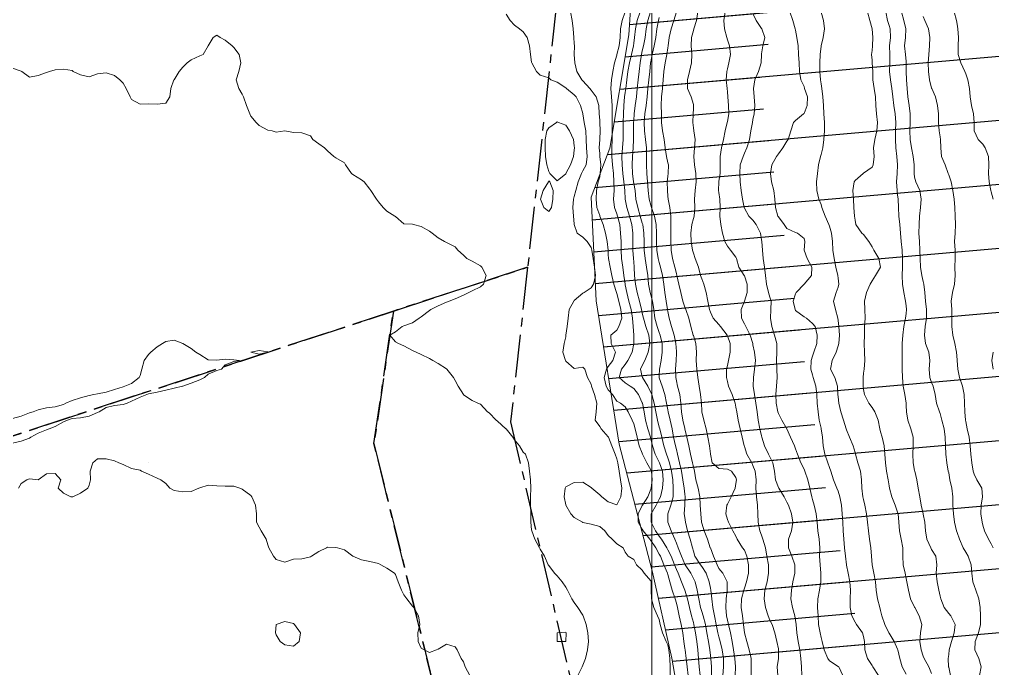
# Model space of a CAD drawing. Header units: centimetres. Extents: x 0 to 642158, y -847 to 649707.
# Drawn here: x 617029.7 to 617086.8, y 621518.2 to 621556.3 of the extents above; entities that cross this region are included whole.
import ezdxf

# ---------------------------------------------------------------- set-up
doc = ezdxf.new("R2010")
doc.units = ezdxf.units.CM
doc.header["$MEASUREMENT"] = 0
doc.linetypes.add('CENTERX2', pattern=[4, 2.5, -0.5, 0.5, -0.5])
for name, color, linetype, lineweight in [('MEV_grille', 254, 'Continuous', 9), ('MEV_schema paysager_V', 7, 'Continuous', 20), ('WAL_topographie 0.5', 253, 'Continuous', 20)]:
    doc.layers.add(name, color=color, linetype=linetype, lineweight=lineweight)
doc.layers.add('MEV_schema paysager_Ha', color=7, linetype='Continuous', lineweight=25, transparency=0.13)
doc.layers.add('SPW_parcellaire cadastral', color=7, linetype='CENTERX2', lineweight=25, true_color=0xff0542)

# ---------------------------------------------------------------- blocks, each defined once
blk = doc.blocks.new('*U112')
at = {"layer": 'MEV_grille', "transparency": 33554687}
blk.add_lwpolyline([(0, 1825.476), (0, -1825.476)], dxfattribs=at)
blk = doc.blocks.new('*U113')
at = {"layer": 'MEV_grille', "color": 0, "linetype": 'ByBlock', "lineweight": -2, "transparency": 16777216}
blk.add_blockref('*U112', (1700, 0), dxfattribs=at)

msp = doc.modelspace()

# ---------------------------------------------------------------- hatches: boundary and pattern name
at = {"layer": 'MEV_schema paysager_Ha', "transparency": 33554687}
h = msp.add_hatch(dxfattribs=at)
h.set_pattern_fill('ANSI31', color=60, scale=30, angle=320)
h.paths.add_polyline_path([(617170.419, 620834.567), (617172.651, 620836.166), (617173.767, 620838.36), (617176.52, 620837.394), (617174.806, 620846.341), (617170.861, 620863.855), (617160.166, 620908.624), (617154.776, 620933.562), (617146.673, 620971.647), (617141.556, 621000.514), (617137.768, 621021.34), (617128.09, 621079.063), (617126.156, 621093.864), (617119.316, 621143.104), (617111.792, 621208.391), (617108.156, 621251.964), (617106.162, 621276.436), (617103.961, 621303.676), (617102.134, 621336.288), (617100.135, 621389.845), (617096.516, 621463.981), (617093.32, 621529.296), (617090.317, 621582.148), (617088.875, 621608.789), (617089.552, 621610.434), (617091.584, 621610.24), (617079.838, 621624.63), (617079.15, 621614.869), (617077.224, 621610.745), (617075.161, 621604.283), (617075.024, 621597.272), (617074.199, 621592.185), (617074.199, 621587.785), (617073.373, 621584.761), (617071.723, 621576.1), (617070.554, 621571.223), (617069.004, 621567.237), (617065.792, 621560.483), (617065.459, 621555.39), (617064.352, 621548.747), (617063.248, 621545.861), (617063.538, 621539.763), (617064.894, 621531.341), (617066.831, 621523.888), (617067.993, 621518.758), (617069.311, 621511.094), (617070.285, 621505.466), (617073.425, 621497.132), (617077.756, 621487.932), (617080.679, 621477.434), (617081.545, 621462.498), (617082.024, 621453.112), (617079.891, 621448.421), (617077.757, 621439.358), (617074.131, 621434.987), (617070.825, 621431.469), (617069.438, 621426.671), (617071.018, 621420.988), (617073.27, 621414.516), (617077.07, 621409.311), (617077.914, 621402.699), (617079.322, 621395.946), (617077.774, 621388.912), (617077.028, 621379.272), (617077.18, 621366.49), (617077.637, 621354.926), (617081.138, 621345.34), (617084.667, 621339.141), (617088.419, 621332.55), (617091.943, 621324.141), (617093.489, 621313.549), (617093.991, 621301.308), (617095.095, 621293.181), (617098.226, 621286.522), (617098.599, 621269.214), (617098.32, 621260.56), (617100.919, 621240.097), (617102.163, 621224.304), (617102.661, 621213.61), (617104.31, 621203.418), (617105.03, 621196.058), (617108.853, 621175.666), (617110.452, 621164.481), (617113.761, 621137.233), (617115.569, 621117.477), (617117.489, 621112.22), (617116.988, 621109.132), (617114.316, 621105.794), (617111.985, 621102.229), (617112.056, 621101.1), (617120.765, 621101.771), (617121.63, 621095.928), (617112.376, 621095.304), (617112.524, 621092.145), (617113.883, 621089.004), (617118.105, 621088.839), (617120.775, 621088.744), (617122.967, 621085.98), (617123.825, 621080.262), (617124.207, 621073.973), (617125.553, 621066.79), (617126.9, 621057.169), (617128.055, 621049.377), (617129.783, 621041.532), (617130.994, 621026.347), (617134.207, 621004.931), (617136.145, 620988.525), (617136.031, 620979.069), (617142.374, 620949.543), (617145.918, 620930.208), (617153.153, 620899.212), (617158.672, 620872.657), (617161.08, 620858.212), (617163.85, 620847.016), (617167.101, 620840.155), (617169.922, 620834.909)])
h = msp.add_hatch(dxfattribs=at)
h.set_pattern_fill('ANSI31', color=60, scale=15, angle=320)
h.paths.add_polyline_path([(617170.419, 620834.567), (617172.651, 620836.166), (617173.767, 620838.36), (617172.164, 620839.948), (617169.222, 620844.997), (617165.011, 620861.103), (617155.295, 620905.773), (617149.967, 620930.558), (617141.637, 620968.956), (617138.302, 620999.865), (617134.651, 621021.029), (617125.75, 621078.391), (617121.772, 621092.578), (617115.806, 621141.831), (617107.516, 621206.061), (617103.711, 621250.656), (617102.096, 621275.072), (617098.522, 621305.188), (617095.036, 621336.316), (617086.438, 621359.081), (617085.934, 621388.312), (617080.11, 621426.004), (617086.838, 621442.658), (617088.578, 621463.389), (617083.681, 621500.211), (617076.945, 621529.071), (617073.11, 621552.713), (617080.742, 621582.645), (617082.21, 621610.23), (617089.552, 621610.434), (617091.584, 621610.24), (617079.838, 621624.63), (617079.15, 621614.869), (617077.224, 621610.745), (617075.161, 621604.283), (617075.024, 621597.272), (617074.199, 621592.185), (617074.199, 621587.785), (617073.373, 621584.761), (617071.723, 621576.1), (617070.554, 621571.223), (617069.004, 621567.237), (617065.792, 621560.483), (617065.459, 621555.39), (617064.352, 621548.747), (617063.248, 621545.861), (617063.538, 621539.763), (617064.894, 621531.341), (617066.831, 621523.888), (617067.993, 621518.758), (617069.311, 621511.094), (617070.285, 621505.466), (617073.425, 621497.132), (617077.756, 621487.932), (617080.679, 621477.434), (617081.545, 621462.498), (617082.024, 621453.112), (617079.891, 621448.421), (617077.757, 621439.358), (617074.131, 621434.987), (617070.825, 621431.469), (617069.438, 621426.671), (617071.018, 621420.988), (617073.27, 621414.516), (617077.07, 621409.311), (617077.914, 621402.699), (617079.322, 621395.946), (617077.774, 621388.912), (617077.028, 621379.272), (617077.18, 621366.49), (617077.637, 621354.926), (617081.138, 621345.34), (617084.667, 621339.141), (617088.419, 621332.55), (617091.943, 621324.141), (617093.489, 621313.549), (617093.991, 621301.308), (617095.095, 621293.181), (617098.226, 621286.522), (617098.599, 621269.214), (617098.32, 621260.56), (617100.919, 621240.097), (617102.163, 621224.304), (617102.661, 621213.61), (617104.31, 621203.418), (617105.03, 621196.058), (617108.853, 621175.666), (617110.452, 621164.481), (617113.761, 621137.233), (617115.569, 621117.477), (617117.489, 621112.22), (617116.988, 621109.132), (617114.316, 621105.794), (617111.985, 621102.229), (617112.056, 621101.1), (617120.765, 621101.771), (617121.63, 621095.928), (617112.376, 621095.304), (617112.524, 621092.145), (617113.883, 621089.004), (617118.105, 621088.839), (617120.775, 621088.744), (617122.967, 621085.98), (617123.825, 621080.262), (617124.207, 621073.973), (617125.553, 621066.79), (617126.9, 621057.169), (617128.055, 621049.377), (617129.783, 621041.532), (617130.994, 621026.347), (617134.207, 621004.931), (617136.145, 620988.525), (617136.031, 620979.069), (617142.374, 620949.543), (617145.918, 620930.208), (617153.153, 620899.212), (617158.672, 620872.657), (617161.08, 620858.212), (617163.85, 620847.016), (617167.101, 620840.155), (617169.922, 620834.909)])

# ---------------------------------------------------------------- linework, layer by layer
at = {"layer": 'MEV_schema paysager_V', "color": 60}
msp.add_lwpolyline([(617079.838, 621624.63), (617079.15, 621614.869), (617077.224, 621610.745), (617075.161, 621604.283), (617075.024, 621597.272), (617074.199, 621592.185), (617074.199, 621587.785), (617073.373, 621584.761), (617071.723, 621576.1), (617070.554, 621571.223), (617069.004, 621567.237), (617065.792, 621560.483), (617065.459, 621555.39), (617064.352, 621548.747), (617063.248, 621545.861), (617063.538, 621539.763), (617064.894, 621531.341), (617066.831, 621523.888), (617067.993, 621518.758), (617069.311, 621511.094), (617070.285, 621505.466), (617073.425, 621497.132), (617077.756, 621487.932)], dxfattribs=at)
at = {"layer": 'SPW_parcellaire cadastral'}
for points in [[(616989.386, 621518.755), (617003.411, 621588.822), (617014.017, 621587.777), (617020.334, 621619.637), (617020.409, 621620.015), (617020.145, 621620.081), (617020.906, 621623.797), (617021.113, 621624.813), (617021.368, 621626.049), (617021.741, 621627.867), (617021.82, 621628.253), (617023.529, 621636.589), (617028.482, 621635.639), (617073.532, 621626.364), (617068.777, 621589.714), (617061.65, 621561.203), (617059.513, 621541.743), (617051.624, 621539.157), (616989.386, 621518.755)], [(616961.682, 621561.505), (616957.161, 621536.964), (616965.501, 621523.284), (616971.233, 621514.366), (616974.374, 621509.591), (616975.304, 621510.352), (616983.527, 621516.007), (616989.386, 621518.755), (617051.624, 621539.157), (617050.488, 621531.376), (617066.617, 621465.843), (617068.014, 621447.174), (617068.141, 621431.299), (617065.63, 621389.514), (617029.25, 621381.354), (616971.753, 621365.049), (616944.019, 621346.288), (616891.176, 621232.847)], [(617071.741, 621390.887), (617065.63, 621389.514), (617068.141, 621431.299), (617068.014, 621447.174), (617066.617, 621465.843), (617050.488, 621531.376), (617051.624, 621539.157), (617059.513, 621541.743), (617058.51, 621532.646), (617073.939, 621466.394), (617076.23, 621448.428), (617075.082, 621431.913), (617071.741, 621390.887)]]:
    msp.add_lwpolyline(points, dxfattribs=at)
at = {"layer": 'WAL_topographie 0.5'}
for points in [[(617058.25, 621556.607), (617058.488, 621556.25), (617058.75, 621555.968), (617059.043, 621555.75), (617059.25, 621555.579), (617059.495, 621555.25), (617059.631, 621554.75), (617059.676, 621554.25), (617059.75, 621553.792), (617059.758, 621553.75), (617060.025, 621553.25), (617060.25, 621553.033), (617060.75, 621552.878), (617060.872, 621552.75), (617061.25, 621552.615), (617061.75, 621552.287), (617061.794, 621552.25), (617062.25, 621551.864), (617062.358, 621551.75), (617062.625, 621551.25), (617062.75, 621550.769), (617062.754, 621550.75), (617062.839, 621550.25), (617062.93, 621549.75), (617062.961, 621549.25), (617062.973, 621548.75), (617063.011, 621548.25), (617062.944, 621547.75), (617062.75, 621547.4), (617062.674, 621547.25), (617062.477, 621546.75), (617062.347, 621546.25), (617062.25, 621545.901), (617062.211, 621545.75), (617062.174, 621545.25), (617062.213, 621544.75), (617062.25, 621544.282), (617062.254, 621544.25), (617062.418, 621543.75), (617062.75, 621543.513), (617063.013, 621543.25), (617063.25, 621542.899), (617063.292, 621542.75), (617063.368, 621542.25), (617063.451, 621541.75), (617063.493, 621541.25), (617063.391, 621540.75), (617063.25, 621540.534), (617062.827, 621540.25), (617062.75, 621540.21), (617062.25, 621539.776), (617062.224, 621539.75), (617061.95, 621539.25), (617061.892, 621538.75), (617061.841, 621538.25), (617061.765, 621537.75), (617061.75, 621537.641), (617061.666, 621537.25), (617061.587, 621536.75), (617061.729, 621536.25), (617061.75, 621536.217), (617062.25, 621535.797), (617062.75, 621535.871), (617062.866, 621535.75), (617063.031, 621535.25), (617063.25, 621534.868), (617063.275, 621534.75), (617063.434, 621534.25), (617063.576, 621533.75), (617063.531, 621533.25), (617063.491, 621532.75), (617063.75, 621532.38), (617063.841, 621532.25), (617064.25, 621531.767), (617064.262, 621531.75), (617064.451, 621531.25), (617064.662, 621530.75), (617064.75, 621530.48), (617064.81, 621530.25), (617064.885, 621529.75), (617064.975, 621529.25), (617065.041, 621528.75), (617064.996, 621528.25), (617064.75, 621527.777), (617064.25, 621527.953), (617063.878, 621528.25), (617063.75, 621528.359), (617063.283, 621528.75), (617063.25, 621528.8), (617062.75, 621529.114), (617062.25, 621529.097), (617061.75, 621528.824), (617061.716, 621528.75), (617061.651, 621528.25), (617061.75, 621527.769), (617061.759, 621527.75), (617062.045, 621527.25), (617062.25, 621527.025), (617062.733, 621526.75), (617062.75, 621526.744), (617063.25, 621526.648), (617063.75, 621526.494), (617064.053, 621526.25), (617064.25, 621525.979), (617064.489, 621525.75), (617064.75, 621525.489), (617065.117, 621525.25), (617065.25, 621525), (617065.417, 621524.75), (617065.75, 621524.56), (617065.917, 621524.25), (617066.25, 621523.94), (617066.369, 621523.75), (617066.75, 621523.31), (617066.765, 621523.25), (617066.78, 621522.75), (617066.8, 621522.25), (617066.93, 621521.75), (617067.14, 621521.25), (617067.25, 621521.036), (617067.307, 621520.75), (617067.445, 621520.25), (617067.651, 621519.75), (617067.75, 621519.542), (617067.803, 621519.25), (617067.87, 621518.75), (617067.897, 621518.25), (617067.892, 621517.75)], [(617062.037, 621556.75), (617062.132, 621556.25), (617062.18, 621555.75), (617062.226, 621555.25), (617062.25, 621554.882), (617062.26, 621554.75), (617062.254, 621554.25), (617062.284, 621553.75), (617062.396, 621553.25), (617062.69, 621552.75), (617062.75, 621552.692), (617063.16, 621552.25), (617063.25, 621552.144), (617063.537, 621551.75), (617063.696, 621551.25), (617063.725, 621550.75), (617063.75, 621550.388), (617063.758, 621550.25), (617063.779, 621549.75), (617063.75, 621549.266), (617063.749, 621549.25), (617063.719, 621548.75), (617063.75, 621548.42), (617063.764, 621548.25), (617063.808, 621547.75), (617063.784, 621547.25), (617063.75, 621547.045), (617063.664, 621546.75), (617063.567, 621546.25), (617063.543, 621545.75), (617063.588, 621545.25), (617063.75, 621544.779), (617063.758, 621544.75), (617063.945, 621544.25), (617064.09, 621543.75), (617064.192, 621543.25), (617064.238, 621542.75), (617064.25, 621542.489), (617064.261, 621542.25), (617064.354, 621541.75), (617064.466, 621541.25), (617064.57, 621540.75), (617064.727, 621540.25), (617064.75, 621540.188), (617064.866, 621539.75), (617064.993, 621539.25), (617065.043, 621538.75), (617064.871, 621538.25), (617064.75, 621538.034), (617064.411, 621537.75), (617064.413, 621537.25), (617064.673, 621536.75), (617064.51, 621536.25), (617064.25, 621535.897), (617064.154, 621535.75), (617064.018, 621535.25), (617064.136, 621534.75), (617064.25, 621534.53), (617064.498, 621534.25), (617064.75, 621533.877), (617064.962, 621533.75), (617065.25, 621533.526), (617065.415, 621533.25), (617065.653, 621532.75), (617065.75, 621532.532), (617065.824, 621532.25), (617065.95, 621531.75), (617066.069, 621531.25), (617066.25, 621530.803), (617066.267, 621530.75), (617066.518, 621530.25), (617066.75, 621529.831), (617066.785, 621529.75), (617066.833, 621529.25), (617066.767, 621528.75), (617066.75, 621528.699), (617066.567, 621528.25), (617066.263, 621527.75), (617066.25, 621527.726), (617066.008, 621527.25), (617066.004, 621526.75), (617066.25, 621526.35), (617066.305, 621526.25), (617066.689, 621525.75), (617066.75, 621525.67), (617067.037, 621525.25), (617067.25, 621524.879), (617067.314, 621524.75), (617067.523, 621524.25), (617067.729, 621523.75), (617067.75, 621523.677), (617067.862, 621523.25), (617068.002, 621522.75), (617068.172, 621522.25), (617068.25, 621521.994), (617068.312, 621521.75), (617068.422, 621521.25), (617068.53, 621520.75), (617068.63, 621520.25), (617068.697, 621519.75), (617068.75, 621519.324), (617068.759, 621519.25), (617068.827, 621518.75), (617068.895, 621518.25), (617068.937, 621517.75)], [(617065.234, 621556.75), (617065.063, 621556.25), (617064.974, 621555.75), (617064.944, 621555.25), (617064.885, 621554.75), (617064.763, 621554.25), (617064.75, 621554.2), (617064.615, 621553.75), (617064.523, 621553.25), (617064.446, 621552.75), (617064.409, 621552.25), (617064.446, 621551.75), (617064.483, 621551.25), (617064.489, 621550.75), (617064.487, 621550.25), (617064.487, 621549.75), (617064.478, 621549.25), (617064.455, 621548.75), (617064.451, 621548.25), (617064.491, 621547.75), (617064.549, 621547.25), (617064.587, 621546.75), (617064.59, 621546.25), (617064.566, 621545.75), (617064.619, 621545.25), (617064.75, 621544.88), (617064.792, 621544.75), (617064.925, 621544.25), (617064.978, 621543.75), (617065.002, 621543.25), (617065.009, 621542.75), (617065.031, 621542.25), (617065.105, 621541.75), (617065.166, 621541.25), (617065.24, 621540.75), (617065.25, 621540.705), (617065.345, 621540.25), (617065.46, 621539.75), (617065.587, 621539.25), (617065.672, 621538.75), (617065.712, 621538.25), (617065.75, 621537.75), (617065.75, 621537.75), (617065.75, 621537.75), (617065.746, 621537.25), (617065.656, 621536.75), (617065.4, 621536.25), (617065.25, 621536.032), (617065.038, 621535.75), (617064.884, 621535.25), (617065.25, 621534.936), (617065.538, 621534.75), (617065.75, 621534.62), (617066.03, 621534.25), (617066.25, 621533.768), (617066.256, 621533.75), (617066.363, 621533.25), (617066.441, 621532.75), (617066.567, 621532.25), (617066.724, 621531.75), (617066.75, 621531.646), (617066.845, 621531.25), (617067.007, 621530.75), (617067.25, 621530.278), (617067.262, 621530.25), (617067.438, 621529.75), (617067.484, 621529.25), (617067.445, 621528.75), (617067.322, 621528.25), (617067.25, 621528.103), (617067.059, 621527.75), (617066.778, 621527.25), (617066.765, 621526.75), (617067.027, 621526.25), (617067.25, 621525.936), (617067.379, 621525.75), (617067.691, 621525.25), (617067.75, 621525.135), (617067.937, 621524.75), (617068.144, 621524.25), (617068.25, 621523.98), (617068.353, 621523.75), (617068.561, 621523.25), (617068.75, 621522.761), (617068.754, 621522.75), (617068.911, 621522.25), (617069.028, 621521.75), (617069.145, 621521.25), (617069.25, 621520.85), (617069.276, 621520.75), (617069.38, 621520.25), (617069.459, 621519.75), (617069.511, 621519.25), (617069.544, 621518.75), (617069.598, 621518.25), (617069.65, 621517.75)], [(617066.125, 621556.75), (617065.954, 621556.25), (617065.85, 621555.75), (617065.789, 621555.25), (617065.75, 621554.908), (617065.729, 621554.75), (617065.621, 621554.25), (617065.495, 621553.75), (617065.399, 621553.25), (617065.337, 621552.75), (617065.281, 621552.25), (617065.25, 621552.01), (617065.213, 621551.75), (617065.164, 621551.25), (617065.143, 621550.75), (617065.131, 621550.25), (617065.123, 621549.75), (617065.12, 621549.25), (617065.089, 621548.75), (617065.05, 621548.25), (617065.06, 621547.75), (617065.101, 621547.25), (617065.17, 621546.75), (617065.232, 621546.25), (617065.25, 621545.75), (617065.25, 621545.75), (617065.343, 621545.25), (617065.505, 621544.75), (617065.628, 621544.25), (617065.688, 621543.75), (617065.69, 621543.25), (617065.69, 621542.75), (617065.733, 621542.25), (617065.75, 621542.054), (617065.777, 621541.75), (617065.794, 621541.25), (617065.846, 621540.75), (617065.949, 621540.25), (617066.082, 621539.75), (617066.206, 621539.25), (617066.25, 621539.043), (617066.314, 621538.75), (617066.464, 621538.25), (617066.627, 621537.75), (617066.685, 621537.25), (617066.602, 621536.75), (617066.392, 621536.25), (617066.25, 621535.958), (617066.14, 621535.75), (617066.25, 621535.307), (617066.262, 621535.25), (617066.571, 621534.75), (617066.75, 621534.385), (617066.811, 621534.25), (617066.941, 621533.75), (617067.041, 621533.25), (617067.145, 621532.75), (617067.25, 621532.336), (617067.272, 621532.25), (617067.397, 621531.75), (617067.515, 621531.25), (617067.668, 621530.75), (617067.75, 621530.532), (617067.842, 621530.25), (617067.974, 621529.75), (617068.036, 621529.25), (617068.066, 621528.75), (617068.059, 621528.25), (617067.922, 621527.75), (617067.75, 621527.253), (617067.749, 621527.25), (617067.75, 621526.751), (617067.75, 621526.75), (617067.94, 621526.25), (617068.157, 621525.75), (617068.25, 621525.524), (617068.356, 621525.25), (617068.557, 621524.75), (617068.75, 621524.291), (617068.771, 621524.25), (617069.1, 621523.75), (617069.25, 621523.448), (617069.35, 621523.25), (617069.477, 621522.75), (617069.57, 621522.25), (617069.675, 621521.75), (617069.75, 621521.497), (617069.826, 621521.25), (617069.958, 621520.75), (617070.051, 621520.25), (617070.136, 621519.75), (617070.208, 621519.25), (617070.25, 621518.914), (617070.273, 621518.75), (617070.309, 621518.25), (617070.31, 621517.75)], [(617066.735, 621556.75), (617066.576, 621556.25), (617066.483, 621555.75), (617066.413, 621555.25), (617066.314, 621554.75), (617066.25, 621554.463), (617066.206, 621554.25), (617066.123, 621553.75), (617066.059, 621553.25), (617066, 621552.75), (617065.953, 621552.25), (617065.902, 621551.75), (617065.83, 621551.25), (617065.775, 621550.75), (617065.75, 621550.366), (617065.742, 621550.25), (617065.727, 621549.75), (617065.734, 621549.25), (617065.723, 621548.75), (617065.679, 621548.25), (617065.651, 621547.75), (617065.667, 621547.25), (617065.736, 621546.75), (617065.75, 621546.658), (617065.824, 621546.25), (617065.88, 621545.75), (617065.986, 621545.25), (617066.131, 621544.75), (617066.25, 621544.325), (617066.275, 621544.25), (617066.35, 621543.75), (617066.359, 621543.25), (617066.367, 621542.75), (617066.412, 621542.25), (617066.499, 621541.75), (617066.567, 621541.25), (617066.613, 621540.75), (617066.713, 621540.25), (617066.75, 621540.118), (617066.85, 621539.75), (617066.933, 621539.25), (617066.993, 621538.75), (617067.13, 621538.25), (617067.25, 621537.898), (617067.306, 621537.75), (617067.417, 621537.25), (617067.427, 621536.75), (617067.365, 621536.25), (617067.26, 621535.75), (617067.25, 621535.35), (617067.247, 621535.25), (617067.25, 621535.243), (617067.416, 621534.75), (617067.572, 621534.25), (617067.67, 621533.75), (617067.75, 621533.366), (617067.773, 621533.25), (617067.891, 621532.75), (617067.999, 621532.25), (617068.089, 621531.75), (617068.199, 621531.25), (617068.25, 621531.025), (617068.312, 621530.75), (617068.428, 621530.25), (617068.552, 621529.75), (617068.638, 621529.25), (617068.712, 621528.75), (617068.75, 621528.407), (617068.77, 621528.25), (617068.75, 621527.794), (617068.748, 621527.75), (617068.716, 621527.25), (617068.75, 621527.023), (617068.79, 621526.75), (617068.91, 621526.25), (617069.056, 621525.75), (617069.194, 621525.25), (617069.25, 621525.043), (617069.339, 621524.75), (617069.669, 621524.25), (617069.75, 621524.147), (617069.995, 621523.75), (617070.176, 621523.25), (617070.25, 621522.885), (617070.281, 621522.75), (617070.345, 621522.25), (617070.393, 621521.75), (617070.487, 621521.25), (617070.593, 621520.75), (617070.695, 621520.25), (617070.75, 621520.016), (617070.82, 621519.75), (617070.945, 621519.25), (617071.027, 621518.75), (617071.021, 621518.25), (617070.975, 621517.75)], [(617068.25, 621556.75), (617068.097, 621556.25), (617067.941, 621555.75), (617067.837, 621555.25), (617067.769, 621554.75), (617067.75, 621554.632), (617067.697, 621554.25), (617067.6, 621553.75), (617067.521, 621553.25), (617067.477, 621552.75), (617067.429, 621552.25), (617067.376, 621551.75), (617067.359, 621551.25), (617067.369, 621550.75), (617067.38, 621550.25), (617067.432, 621549.75), (617067.538, 621549.25), (617067.601, 621548.75), (617067.671, 621548.25), (617067.75, 621547.881), (617067.78, 621547.75), (617067.769, 621547.25), (617067.75, 621547.083), (617067.715, 621546.75), (617067.722, 621546.25), (617067.75, 621545.917), (617067.764, 621545.75), (617067.866, 621545.25), (617067.936, 621544.75), (617067.934, 621544.25), (617067.925, 621543.75), (617067.928, 621543.25), (617067.951, 621542.75), (617068.029, 621542.25), (617068.156, 621541.75), (617068.25, 621541.367), (617068.284, 621541.25), (617068.397, 621540.75), (617068.512, 621540.25), (617068.639, 621539.75), (617068.75, 621539.385), (617068.799, 621539.25), (617068.976, 621538.75), (617069.103, 621538.25), (617069.244, 621537.75), (617069.25, 621537.728), (617069.392, 621537.25), (617069.432, 621536.75), (617069.424, 621536.25), (617069.446, 621535.75), (617069.508, 621535.25), (617069.589, 621534.75), (617069.673, 621534.25), (617069.724, 621533.75), (617069.75, 621533.286), (617069.753, 621533.25), (617069.874, 621532.75), (617070.007, 621532.25), (617070.105, 621531.75), (617070.2, 621531.25), (617070.25, 621530.769), (617070.252, 621530.75), (617070.361, 621530.25), (617070.75, 621529.901), (617071.25, 621529.867), (617071.493, 621529.75), (617071.75, 621529.372), (617071.779, 621529.25), (617071.75, 621529.019), (617071.699, 621528.75), (617071.473, 621528.25), (617071.25, 621527.817), (617071.216, 621527.75), (617071.161, 621527.25), (617071.25, 621526.917), (617071.307, 621526.75), (617071.568, 621526.25), (617071.75, 621525.931), (617071.833, 621525.75), (617072.143, 621525.25), (617072.25, 621525.105), (617072.393, 621524.75), (617072.496, 621524.25), (617072.481, 621523.75), (617072.374, 621523.25), (617072.25, 621522.867), (617072.213, 621522.75), (617072.087, 621522.25), (617072.067, 621521.75), (617072.128, 621521.25), (617072.186, 621520.75), (617072.25, 621520.259), (617072.252, 621520.25), (617072.393, 621519.75), (617072.532, 621519.25), (617072.637, 621518.75), (617072.653, 621518.25), (617072.654, 621517.75)], [(617069.515, 621556.75), (617069.426, 621556.25), (617069.275, 621555.75), (617069.25, 621555.653), (617069.15, 621555.25), (617069.124, 621554.75), (617069.159, 621554.25), (617069.136, 621553.75), (617069.022, 621553.25), (617068.907, 621552.75), (617068.906, 621552.25), (617069.129, 621551.75), (617069.25, 621551.314), (617069.267, 621551.25), (617069.25, 621551.042), (617069.231, 621550.75), (617069.219, 621550.25), (617069.25, 621549.941), (617069.272, 621549.75), (617069.35, 621549.25), (617069.323, 621548.75), (617069.269, 621548.25), (617069.31, 621547.75), (617069.388, 621547.25), (617069.408, 621546.75), (617069.358, 621546.25), (617069.31, 621545.75), (617069.331, 621545.25), (617069.289, 621544.75), (617069.25, 621544.611), (617069.158, 621544.25), (617069.102, 621543.75), (617069.128, 621543.25), (617069.198, 621542.75), (617069.25, 621542.56), (617069.361, 621542.25), (617069.55, 621541.75), (617069.674, 621541.25), (617069.75, 621541.06), (617069.863, 621540.75), (617070.011, 621540.25), (617070.104, 621539.75), (617070.202, 621539.25), (617070.25, 621539.106), (617070.415, 621538.75), (617070.75, 621538.372), (617070.838, 621538.25), (617071.231, 621537.75), (617071.25, 621537.702), (617071.409, 621537.25), (617071.41, 621536.75), (617071.313, 621536.25), (617071.25, 621535.967), (617071.203, 621535.75), (617071.19, 621535.25), (617071.25, 621535.016), (617071.322, 621534.75), (617071.537, 621534.25), (617071.699, 621533.75), (617071.75, 621533.514), (617071.798, 621533.25), (617071.883, 621532.75), (617072.005, 621532.25), (617072.122, 621531.75), (617072.228, 621531.25), (617072.25, 621531.202), (617072.399, 621530.75), (617072.676, 621530.25), (617072.75, 621530.084), (617072.89, 621529.75), (617072.942, 621529.25), (617072.927, 621528.75), (617072.96, 621528.25), (617073.024, 621527.75), (617073.042, 621527.25), (617073.057, 621526.75), (617073.151, 621526.25), (617073.25, 621525.995), (617073.34, 621525.75), (617073.479, 621525.25), (617073.568, 621524.75), (617073.656, 621524.25), (617073.673, 621523.75), (617073.579, 621523.25), (617073.45, 621522.75), (617073.4, 621522.25), (617073.485, 621521.75), (617073.652, 621521.25), (617073.75, 621521.003), (617073.871, 621520.75), (617074.033, 621520.25), (617074.161, 621519.75), (617074.25, 621519.302), (617074.259, 621519.25), (617074.25, 621518.917), (617074.244, 621518.75), (617074.176, 621518.25), (617074.217, 621517.75)], [(617071.11, 621556.75), (617071.044, 621556.25), (617071.077, 621555.75), (617071.207, 621555.25), (617071.25, 621555.106), (617071.372, 621554.75), (617071.432, 621554.25), (617071.342, 621553.75), (617071.25, 621553.396), (617071.21, 621553.25), (617071.176, 621552.75), (617071.234, 621552.25), (617071.25, 621552.05), (617071.274, 621551.75), (617071.312, 621551.25), (617071.326, 621550.75), (617071.25, 621550.302), (617071.24, 621550.25), (617071.12, 621549.75), (617071.019, 621549.25), (617070.894, 621548.75), (617070.817, 621548.25), (617070.819, 621547.75), (617070.816, 621547.25), (617070.75, 621546.802), (617070.741, 621546.75), (617070.729, 621546.25), (617070.75, 621546.129), (617070.815, 621545.75), (617070.821, 621545.25), (617070.804, 621544.75), (617070.868, 621544.25), (617070.964, 621543.75), (617071.1, 621543.25), (617071.25, 621542.983), (617071.433, 621542.75), (617071.75, 621542.322), (617071.788, 621542.25), (617071.926, 621541.75), (617072.228, 621541.25), (617072.25, 621541.225), (617072.402, 621540.75), (617072.414, 621540.25), (617072.254, 621539.75), (617072.25, 621539.74), (617072.06, 621539.25), (617072.071, 621538.75), (617072.25, 621538.417), (617072.338, 621538.25), (617072.594, 621537.75), (617072.737, 621537.25), (617072.75, 621537.188), (617072.84, 621536.75), (617072.891, 621536.25), (617072.851, 621535.75), (617072.778, 621535.25), (617072.766, 621534.75), (617072.833, 621534.25), (617072.927, 621533.75), (617072.99, 621533.25), (617073.052, 621532.75), (617073.157, 621532.25), (617073.25, 621531.837), (617073.277, 621531.75), (617073.422, 621531.25), (617073.668, 621530.75), (617073.75, 621530.594), (617073.925, 621530.25), (617074.013, 621529.75), (617074.078, 621529.25), (617074.25, 621528.785), (617074.268, 621528.75), (617074.579, 621528.25), (617074.75, 621527.934), (617074.841, 621527.75), (617075.018, 621527.25), (617075.096, 621526.75), (617075.021, 621526.25), (617074.835, 621525.75), (617074.83, 621525.25), (617075.026, 621524.75), (617075.212, 621524.25), (617075.203, 621523.75), (617075.096, 621523.25), (617075.014, 621522.75), (617074.971, 621522.25), (617075.066, 621521.75), (617075.214, 621521.25), (617075.25, 621520.989), (617075.28, 621520.75), (617075.322, 621520.25), (617075.405, 621519.75), (617075.502, 621519.25), (617075.566, 621518.75), (617075.598, 621518.25), (617075.628, 621517.75)], [(617072.75, 621556.649), (617072.934, 621556.25), (617073.25, 621555.764), (617073.263, 621555.75), (617073.455, 621555.25), (617073.34, 621554.75), (617073.25, 621554.28), (617073.245, 621554.25), (617073.226, 621553.75), (617073.082, 621553.25), (617072.866, 621552.75), (617072.782, 621552.25), (617072.822, 621551.75), (617072.853, 621551.25), (617072.813, 621550.75), (617072.75, 621550.42), (617072.717, 621550.25), (617072.633, 621549.75), (617072.54, 621549.25), (617072.389, 621548.75), (617072.25, 621548.438), (617072.168, 621548.25), (617072.006, 621547.75), (617071.974, 621547.25), (617072.009, 621546.75), (617072.068, 621546.25), (617072.136, 621545.75), (617072.234, 621545.25), (617072.25, 621545.216), (617072.508, 621544.75), (617072.75, 621544.512), (617072.937, 621544.25), (617073.188, 621543.75), (617073.25, 621543.356), (617073.265, 621543.25), (617073.316, 621542.75), (617073.359, 621542.25), (617073.424, 621541.75), (617073.493, 621541.25), (617073.546, 621540.75), (617073.671, 621540.25), (617073.75, 621539.972), (617073.816, 621539.75), (617073.811, 621539.25), (617073.788, 621538.75), (617073.863, 621538.25), (617074.024, 621537.75), (617074.16, 621537.25), (617074.157, 621536.75), (617074.135, 621536.25), (617074.153, 621535.75), (617074.169, 621535.25), (617074.144, 621534.75), (617074.099, 621534.25), (617074.108, 621533.75), (617074.206, 621533.25), (617074.25, 621533.136), (617074.452, 621532.75), (617074.743, 621532.25), (617074.75, 621532.235), (617074.964, 621531.75), (617075.183, 621531.25), (617075.25, 621531.074), (617075.366, 621530.75), (617075.556, 621530.25), (617075.75, 621529.871), (617075.805, 621529.75), (617075.983, 621529.25), (617076.091, 621528.75), (617076.205, 621528.25), (617076.25, 621528.088), (617076.346, 621527.75), (617076.469, 621527.25), (617076.518, 621526.75), (617076.566, 621526.25), (617076.645, 621525.75), (617076.678, 621525.25), (617076.667, 621524.75), (617076.696, 621524.25), (617076.738, 621523.75), (617076.734, 621523.25), (617076.659, 621522.75), (617076.559, 621522.25), (617076.539, 621521.75), (617076.573, 621521.25), (617076.611, 621520.75), (617076.692, 621520.25), (617076.75, 621519.986), (617076.809, 621519.75), (617076.934, 621519.25), (617077.158, 621518.75), (617077.25, 621518.613), (617077.75, 621518.275), (617077.79, 621518.25), (617078.028, 621517.75)], [(617074.915, 621556.75), (617075.089, 621556.25), (617075.232, 621555.75), (617075.25, 621555.671), (617075.337, 621555.25), (617075.403, 621554.75), (617075.435, 621554.25), (617075.457, 621553.75), (617075.488, 621553.25), (617075.566, 621552.75), (617075.75, 621552.356), (617075.785, 621552.25), (617075.949, 621551.75), (617075.94, 621551.25), (617075.75, 621550.772), (617075.72, 621550.75), (617075.25, 621550.367), (617075.138, 621550.25), (617074.97, 621549.75), (617074.819, 621549.25), (617074.75, 621549.147), (617074.508, 621548.75), (617074.25, 621548.414), (617074.135, 621548.25), (617073.856, 621547.75), (617073.786, 621547.25), (617073.844, 621546.75), (617073.969, 621546.25), (617074.042, 621545.75), (617074.07, 621545.25), (617074.218, 621544.75), (617074.25, 621544.697), (617074.587, 621544.25), (617074.75, 621544.02), (617075.25, 621543.781), (617075.36, 621543.75), (617075.75, 621543.423), (617075.807, 621543.25), (617075.768, 621542.75), (617075.931, 621542.25), (617076.213, 621541.75), (617076.199, 621541.25), (617075.761, 621540.75), (617075.75, 621540.743), (617075.282, 621540.25), (617075.25, 621540.178), (617075.119, 621539.75), (617075.223, 621539.25), (617075.25, 621539.205), (617075.75, 621538.823), (617075.897, 621538.75), (617076.25, 621538.442), (617076.411, 621538.25), (617076.525, 621537.75), (617076.512, 621537.25), (617076.337, 621536.75), (617076.25, 621536.511), (617076.165, 621536.25), (617076.149, 621535.75), (617076.25, 621535.419), (617076.296, 621535.25), (617076.451, 621534.75), (617076.505, 621534.25), (617076.53, 621533.75), (617076.578, 621533.25), (617076.643, 621532.75), (617076.75, 621532.281), (617076.756, 621532.25), (617076.83, 621531.75), (617076.875, 621531.25), (617076.98, 621530.75), (617077.152, 621530.25), (617077.25, 621529.978), (617077.328, 621529.75), (617077.49, 621529.25), (617077.683, 621528.75), (617077.75, 621528.576), (617077.863, 621528.25), (617077.955, 621527.75), (617077.988, 621527.25), (617078.022, 621526.75), (617078.06, 621526.25), (617078.082, 621525.75), (617078.129, 621525.25), (617078.191, 621524.75), (617078.248, 621524.25), (617078.25, 621524.238), (617078.34, 621523.75), (617078.444, 621523.25), (617078.477, 621522.75), (617078.462, 621522.25), (617078.467, 621521.75), (617078.56, 621521.25), (617078.75, 621520.875), (617078.833, 621520.75), (617079.189, 621520.25), (617079.25, 621520.031), (617079.299, 621519.75), (617079.327, 621519.25), (617079.472, 621518.75), (617079.75, 621518.33), (617079.801, 621518.25), (617080.123, 621517.75)], [(617076.75, 621556.738), (617076.888, 621556.25), (617076.954, 621555.75), (617076.884, 621555.25), (617076.753, 621554.75), (617076.75, 621554.736), (617076.695, 621554.25), (617076.675, 621553.75), (617076.688, 621553.25), (617076.722, 621552.75), (617076.75, 621552.518), (617076.789, 621552.25), (617076.86, 621551.75), (617076.888, 621551.25), (617076.912, 621550.75), (617076.961, 621550.25), (617076.96, 621549.75), (617076.918, 621549.25), (617076.857, 621548.75), (617076.75, 621548.36), (617076.719, 621548.25), (617076.597, 621547.75), (617076.54, 621547.25), (617076.492, 621546.75), (617076.508, 621546.25), (617076.626, 621545.75), (617076.75, 621545.436), (617076.806, 621545.25), (617076.998, 621544.75), (617077.214, 621544.25), (617077.25, 621544.151), (617077.358, 621543.75), (617077.418, 621543.25), (617077.452, 621542.75), (617077.524, 621542.25), (617077.617, 621541.75), (617077.732, 621541.25), (617077.75, 621541.101), (617077.802, 621540.75), (617077.75, 621540.574), (617077.639, 621540.25), (617077.486, 621539.75), (617077.593, 621539.25), (617077.73, 621538.75), (617077.75, 621538.604), (617077.795, 621538.25), (617077.831, 621537.75), (617077.788, 621537.25), (617077.75, 621537.111), (617077.643, 621536.75), (617077.399, 621536.25), (617077.302, 621535.75), (617077.564, 621535.25), (617077.716, 621534.75), (617077.736, 621534.25), (617077.75, 621534.122), (617077.797, 621533.75), (617077.911, 621533.25), (617078.061, 621532.75), (617078.229, 621532.25), (617078.25, 621532.188), (617078.432, 621531.75), (617078.634, 621531.25), (617078.75, 621530.858), (617078.783, 621530.75), (617078.922, 621530.25), (617079.074, 621529.75), (617079.123, 621529.25), (617079.141, 621528.75), (617079.216, 621528.25), (617079.25, 621528.081), (617079.331, 621527.75), (617079.425, 621527.25), (617079.49, 621526.75), (617079.547, 621526.25), (617079.607, 621525.75), (617079.675, 621525.25), (617079.715, 621524.75), (617079.75, 621524.25), (617079.75, 621524.25), (617079.853, 621523.75), (617079.947, 621523.25), (617079.982, 621522.75), (617080.064, 621522.25), (617080.2, 621521.75), (617080.25, 621521.565), (617080.327, 621521.25), (617080.5, 621520.75), (617080.743, 621520.25), (617080.75, 621520.235), (617081.044, 621519.75), (617081.25, 621519.291), (617081.269, 621519.25), (617081.373, 621518.75), (617081.512, 621518.25), (617081.75, 621517.822)], [(617079.474, 621556.75), (617079.623, 621556.25), (617079.75, 621555.75), (617079.75, 621555.75), (617079.793, 621555.25), (617079.767, 621554.75), (617079.75, 621554.488), (617079.724, 621554.25), (617079.75, 621553.917), (617079.758, 621553.75), (617079.784, 621553.25), (617079.799, 621552.75), (617079.869, 621552.25), (617079.942, 621551.75), (617079.976, 621551.25), (617080.016, 621550.75), (617080.061, 621550.25), (617080.033, 621549.75), (617079.913, 621549.25), (617079.837, 621548.75), (617079.873, 621548.25), (617079.813, 621547.75), (617079.75, 621547.627), (617079.25, 621547.263), (617079.224, 621547.25), (617078.75, 621546.831), (617078.694, 621546.75), (617078.624, 621546.25), (617078.659, 621545.75), (617078.685, 621545.25), (617078.722, 621544.75), (617078.75, 621544.5), (617078.791, 621544.25), (617079.143, 621543.75), (617079.25, 621543.658), (617079.557, 621543.25), (617079.75, 621542.932), (617079.852, 621542.75), (617080.155, 621542.25), (617080.247, 621541.75), (617079.952, 621541.25), (617079.75, 621540.939), (617079.632, 621540.75), (617079.43, 621540.25), (617079.306, 621539.75), (617079.329, 621539.25), (617079.343, 621538.75), (617079.305, 621538.25), (617079.304, 621537.75), (617079.29, 621537.25), (617079.3, 621536.75), (617079.331, 621536.25), (617079.285, 621535.75), (617079.25, 621535.513), (617079.226, 621535.25), (617079.226, 621534.75), (617079.25, 621534.55), (617079.31, 621534.25), (617079.555, 621533.75), (617079.75, 621533.503), (617079.919, 621533.25), (617080.112, 621532.75), (617080.203, 621532.25), (617080.25, 621532.073), (617080.34, 621531.75), (617080.455, 621531.25), (617080.504, 621530.75), (617080.541, 621530.25), (617080.603, 621529.75), (617080.685, 621529.25), (617080.75, 621528.896), (617080.779, 621528.75), (617080.916, 621528.25), (617081.114, 621527.75), (617081.25, 621527.353), (617081.279, 621527.25), (617081.326, 621526.75), (617081.358, 621526.25), (617081.465, 621525.75), (617081.552, 621525.25), (617081.555, 621524.75), (617081.578, 621524.25), (617081.684, 621523.75), (617081.75, 621523.438), (617081.795, 621523.25), (617081.889, 621522.75), (617082.014, 621522.25), (617082.25, 621521.756), (617082.253, 621521.75), (617082.511, 621521.25), (617082.679, 621520.75), (617082.591, 621520.25), (617082.55, 621519.75), (617082.632, 621519.25), (617082.75, 621518.88), (617082.808, 621518.75), (617083.085, 621518.25), (617083.25, 621517.856)], [(617080.551, 621556.75), (617080.665, 621556.25), (617080.75, 621555.946), (617080.805, 621555.75), (617080.822, 621555.25), (617080.772, 621554.75), (617080.785, 621554.25), (617080.802, 621553.75), (617080.782, 621553.25), (617080.835, 621552.75), (617080.916, 621552.25), (617080.964, 621551.75), (617081.029, 621551.25), (617081.108, 621550.75), (617081.136, 621550.25), (617081.123, 621549.75), (617081.121, 621549.25), (617081.153, 621548.75), (617081.211, 621548.25), (617081.247, 621547.75), (617081.214, 621547.25), (617081.186, 621546.75), (617081.222, 621546.25), (617081.25, 621546), (617081.279, 621545.75), (617081.298, 621545.25), (617081.326, 621544.75), (617081.377, 621544.25), (617081.415, 621543.75), (617081.467, 621543.25), (617081.524, 621542.75), (617081.539, 621542.25), (617081.533, 621541.75), (617081.52, 621541.25), (617081.537, 621540.75), (617081.607, 621540.25), (617081.711, 621539.75), (617081.75, 621539.472), (617081.778, 621539.25), (617081.75, 621539.022), (617081.711, 621538.75), (617081.619, 621538.25), (617081.552, 621537.75), (617081.51, 621537.25), (617081.522, 621536.75), (617081.524, 621536.25), (617081.512, 621535.75), (617081.53, 621535.25), (617081.579, 621534.75), (617081.676, 621534.25), (617081.744, 621533.75), (617081.75, 621533.614), (617081.764, 621533.25), (617081.851, 621532.75), (617082.027, 621532.25), (617082.168, 621531.75), (617082.17, 621531.25), (617082.141, 621530.75), (617082.163, 621530.25), (617082.25, 621529.788), (617082.258, 621529.75), (617082.378, 621529.25), (617082.455, 621528.75), (617082.546, 621528.25), (617082.643, 621527.75), (617082.746, 621527.25), (617082.75, 621527.229), (617082.854, 621526.75), (617082.895, 621526.25), (617082.971, 621525.75), (617083.2, 621525.25), (617083.25, 621525.153), (617083.489, 621524.75), (617083.551, 621524.25), (617083.523, 621523.75), (617083.573, 621523.25), (617083.68, 621522.75), (617083.75, 621522.397), (617083.785, 621522.25), (617083.987, 621521.75), (617084.25, 621521.393), (617084.383, 621521.25), (617084.624, 621520.75), (617084.567, 621520.25), (617084.414, 621519.75), (617084.282, 621519.25), (617084.25, 621518.972), (617084.225, 621518.75), (617084.247, 621518.25), (617084.25, 621518.235), (617084.364, 621517.75)], [(617081.472, 621556.75), (617081.622, 621556.25), (617081.737, 621555.75), (617081.721, 621555.25), (617081.663, 621554.75), (617081.707, 621554.25), (617081.75, 621553.835), (617081.76, 621553.75), (617081.754, 621553.25), (617081.775, 621552.75), (617081.818, 621552.25), (617081.858, 621551.75), (617081.926, 621551.25), (617081.98, 621550.75), (617081.985, 621550.25), (617081.973, 621549.75), (617081.988, 621549.25), (617082.059, 621548.75), (617082.158, 621548.25), (617082.215, 621547.75), (617082.215, 621547.25), (617082.25, 621547.04), (617082.323, 621546.75), (617082.555, 621546.25), (617082.638, 621545.75), (617082.59, 621545.25), (617082.545, 621544.75), (617082.52, 621544.25), (617082.505, 621543.75), (617082.529, 621543.25), (617082.562, 621542.75), (617082.571, 621542.25), (617082.599, 621541.75), (617082.679, 621541.25), (617082.75, 621540.894), (617082.786, 621540.75), (617082.848, 621540.25), (617082.897, 621539.75), (617082.945, 621539.25), (617082.947, 621538.75), (617082.875, 621538.25), (617082.822, 621537.75), (617082.897, 621537.25), (617083.075, 621536.75), (617083.144, 621536.25), (617083.097, 621535.75), (617083.151, 621535.25), (617083.25, 621534.965), (617083.332, 621534.75), (617083.452, 621534.25), (617083.535, 621533.75), (617083.711, 621533.25), (617083.75, 621533.148), (617083.856, 621532.75), (617083.981, 621532.25), (617084.045, 621531.75), (617084.055, 621531.25), (617084.086, 621530.75), (617084.148, 621530.25), (617084.228, 621529.75), (617084.25, 621529.658), (617084.324, 621529.25), (617084.433, 621528.75), (617084.487, 621528.25), (617084.495, 621527.75), (617084.524, 621527.25), (617084.596, 621526.75), (617084.716, 621526.25), (617084.75, 621526.156), (617084.877, 621525.75), (617085.11, 621525.25), (617085.25, 621524.992), (617085.398, 621524.75), (617085.574, 621524.25), (617085.602, 621523.75), (617085.674, 621523.25), (617085.75, 621523.031), (617085.85, 621522.75), (617086.027, 621522.25), (617086.106, 621521.75), (617086.127, 621521.25), (617086.11, 621520.75), (617086, 621520.25), (617085.812, 621519.75), (617085.787, 621519.25), (617086.026, 621518.75), (617086.157, 621518.25), (617086.052, 621517.75)], [(617084.575, 621556.75), (617084.718, 621556.25), (617084.75, 621556.018), (617084.788, 621555.75), (617084.819, 621555.25), (617084.815, 621554.75), (617084.816, 621554.25), (617084.964, 621553.75), (617085.193, 621553.25), (617085.25, 621553.098), (617085.383, 621552.75), (617085.48, 621552.25), (617085.51, 621551.75), (617085.584, 621551.25), (617085.711, 621550.75), (617085.738, 621550.25), (617085.75, 621549.85), (617085.755, 621549.75), (617085.989, 621549.25), (617086.25, 621548.965), (617086.388, 621548.75), (617086.597, 621548.25), (617086.61, 621547.75), (617086.586, 621547.25), (617086.627, 621546.75), (617086.731, 621546.25), (617086.75, 621546.173), (617086.87, 621545.75)], [(617067.25, 621556.418), (617067.197, 621556.25), (617067.1, 621555.75), (617067.042, 621555.25), (617066.947, 621554.75), (617066.821, 621554.25), (617066.75, 621553.815), (617066.741, 621553.75), (617066.694, 621553.25), (617066.635, 621552.75), (617066.584, 621552.25), (617066.533, 621551.75), (617066.468, 621551.25), (617066.404, 621550.75), (617066.366, 621550.25), (617066.38, 621549.75), (617066.439, 621549.25), (617066.49, 621548.75), (617066.498, 621548.25), (617066.494, 621547.75), (617066.522, 621547.25), (617066.556, 621546.75), (617066.589, 621546.25), (617066.66, 621545.75), (617066.75, 621545.39), (617066.794, 621545.25), (617066.968, 621544.75), (617067.066, 621544.25), (617067.088, 621543.75), (617067.088, 621543.25), (617067.11, 621542.75), (617067.185, 621542.25), (617067.25, 621542.017), (617067.323, 621541.75), (617067.441, 621541.25), (617067.508, 621540.75), (617067.571, 621540.25), (617067.656, 621539.75), (617067.733, 621539.25), (617067.75, 621539.13), (617067.821, 621538.75), (617067.96, 621538.25), (617068.116, 621537.75), (617068.223, 621537.25), (617068.25, 621536.788), (617068.253, 621536.75), (617068.25, 621536.687), (617068.235, 621536.25), (617068.198, 621535.75), (617068.211, 621535.25), (617068.25, 621535.065), (617068.327, 621534.75), (617068.45, 621534.25), (617068.506, 621533.75), (617068.545, 621533.25), (617068.638, 621532.75), (617068.75, 621532.267), (617068.755, 621532.25), (617068.871, 621531.75), (617068.977, 621531.25), (617069.075, 621530.75), (617069.197, 621530.25), (617069.25, 621530.015), (617069.311, 621529.75), (617069.399, 621529.25), (617069.524, 621528.75), (617069.625, 621528.25), (617069.657, 621527.75), (617069.685, 621527.25), (617069.738, 621526.75), (617069.75, 621526.698), (617069.881, 621526.25), (617070.081, 621525.75), (617070.247, 621525.25), (617070.25, 621525.242), (617070.434, 621524.75), (617070.646, 621524.25), (617070.75, 621524.03), (617070.973, 621523.75), (617071.227, 621523.25), (617071.232, 621522.75), (617071.183, 621522.25), (617071.155, 621521.75), (617071.199, 621521.25), (617071.25, 621520.998), (617071.305, 621520.75), (617071.427, 621520.25), (617071.529, 621519.75), (617071.612, 621519.25), (617071.69, 621518.75), (617071.723, 621518.25), (617071.714, 621517.75)], [(617082.75, 621556.472), (617082.848, 621556.25), (617083.055, 621555.75), (617083.136, 621555.25), (617083.115, 621554.75), (617083.074, 621554.25), (617083.053, 621553.75), (617083.06, 621553.25), (617083.131, 621552.75), (617083.25, 621552.26), (617083.254, 621552.25), (617083.466, 621551.75), (617083.593, 621551.25), (617083.642, 621550.75), (617083.645, 621550.25), (617083.683, 621549.75), (617083.75, 621549.395), (617083.776, 621549.25), (617083.79, 621548.75), (617083.819, 621548.25), (617084.051, 621547.75), (617084.223, 621547.25), (617084.25, 621547.17), (617084.386, 621546.75), (617084.501, 621546.25), (617084.58, 621545.75), (617084.62, 621545.25), (617084.625, 621544.75), (617084.647, 621544.25), (617084.634, 621543.75), (617084.6, 621543.25), (617084.627, 621542.75), (617084.631, 621542.25), (617084.615, 621541.75), (617084.627, 621541.25), (617084.589, 621540.75), (617084.476, 621540.25), (617084.404, 621539.75), (617084.431, 621539.25), (617084.43, 621538.75), (617084.428, 621538.25), (617084.494, 621537.75), (617084.613, 621537.25), (617084.705, 621536.75), (617084.75, 621536.288), (617084.754, 621536.25), (617084.783, 621535.75), (617084.894, 621535.25), (617085.058, 621534.75), (617085.151, 621534.25), (617085.175, 621533.75), (617085.193, 621533.25), (617085.239, 621532.75), (617085.25, 621532.67), (617085.331, 621532.25), (617085.447, 621531.75), (617085.514, 621531.25), (617085.55, 621530.75), (617085.608, 621530.25), (617085.692, 621529.75), (617085.75, 621529.577), (617085.902, 621529.25), (617086.195, 621528.75), (617086.237, 621528.25), (617086.164, 621527.75), (617086.147, 621527.25), (617086.213, 621526.75), (617086.25, 621526.588), (617086.349, 621526.25), (617086.591, 621525.75), (617086.75, 621525.484), (617086.86, 621525.25)], [(617029.25, 621553.444), (617029.75, 621553.271), (617029.806, 621553.25), (617030.25, 621552.917), (617030.75, 621553), (617031.25, 621553.194), (617031.417, 621553.25), (617031.75, 621553.333), (617032.25, 621553.375), (617032.75, 621553.3), (617032.813, 621553.25), (617033.25, 621553.044), (617033.75, 621552.94), (617034.25, 621553.11), (617034.75, 621553.173), (617035.25, 621553), (617035.562, 621552.75), (617035.75, 621552.55), (617035.93, 621552.25), (617036.154, 621551.75), (617036.25, 621551.594), (617036.75, 621551.318), (617037.25, 621551.343), (617037.75, 621551.317), (617038.25, 621551.375), (617038.494, 621551.75), (617038.56, 621552.25), (617038.738, 621552.75), (617038.75, 621552.762), (617039.04, 621553.25), (617039.25, 621553.504), (617039.519, 621553.75), (617039.75, 621553.926), (617040.25, 621554.169), (617040.458, 621554.25), (617040.75, 621554.75), (617040.75, 621554.75), (617041.031, 621555.25), (617041.25, 621555.375), (617041.444, 621555.25), (617041.75, 621555.088), (617042.146, 621554.75), (617042.25, 621554.662), (617042.568, 621554.25), (617042.657, 621553.75), (617042.541, 621553.25), (617042.395, 621552.75), (617042.552, 621552.25), (617042.75, 621551.911), (617042.824, 621551.75), (617042.988, 621551.25), (617043.19, 621550.75), (617043.25, 621550.615), (617043.567, 621550.25), (617043.75, 621550.078), (617044.25, 621549.79), (617044.5, 621549.75), (617044.75, 621549.687), (617045.25, 621549.75), (617045.25, 621549.75), (617045.25, 621549.75), (617045.75, 621549.656), (617046.25, 621549.632), (617046.75, 621549.458), (617046.897, 621549.25), (617047.25, 621549), (617047.583, 621548.75), (617047.75, 621548.584), (617048.125, 621548.25), (617048.25, 621548.17), (617048.75, 621547.869), (617048.821, 621547.75), (617049.173, 621547.25), (617049.25, 621547.193), (617049.75, 621546.881), (617049.903, 621546.75), (617050.25, 621546.319), (617050.304, 621546.25), (617050.629, 621545.75), (617050.75, 621545.576), (617051.028, 621545.25), (617051.25, 621545.036), (617051.721, 621544.75), (617051.75, 621544.717), (617052.25, 621544.286), (617052.75, 621544.274), (617052.806, 621544.25), (617053.25, 621544.132), (617053.75, 621543.85), (617053.902, 621543.75), (617054.25, 621543.464), (617054.625, 621543.25), (617054.75, 621543.202), (617055.25, 621542.934), (617055.413, 621542.75), (617055.75, 621542.448), (617055.948, 621542.25), (617056.25, 621542.097), (617056.75, 621541.815), (617056.821, 621541.75), (617057.083, 621541.25), (617056.924, 621540.75), (617056.75, 621540.581), (617056.25, 621540.35), (617056.064, 621540.25), (617055.75, 621540.097), (617055.25, 621539.881), (617054.905, 621539.75), (617054.75, 621539.68), (617054.25, 621539.468), (617053.829, 621539.25), (617053.75, 621539.203), (617053.25, 621538.825), (617053.147, 621538.75), (617052.75, 621538.468), (617052.25, 621538.3), (617052.136, 621538.25), (617051.75, 621537.949), (617051.409, 621537.75), (617051.75, 621537.355), (617051.932, 621537.25), (617052.25, 621537.126), (617052.75, 621536.854), (617052.969, 621536.75), (617053.25, 621536.605), (617053.75, 621536.368), (617053.936, 621536.25), (617054.25, 621536.087), (617054.75, 621535.767), (617054.766, 621535.75), (617055.153, 621535.25), (617055.25, 621535.083), (617055.429, 621534.75), (617055.739, 621534.25), (617055.75, 621534.234), (617056.25, 621533.909), (617056.595, 621533.75), (617056.75, 621533.694), (617057.15, 621533.25), (617057.25, 621533.176), (617057.666, 621532.75), (617057.75, 621532.696), (617058.233, 621532.25), (617058.25, 621532.234), (617058.648, 621531.75), (617058.75, 621531.604), (617059.039, 621531.25), (617059.25, 621530.871), (617059.386, 621530.75), (617059.57, 621530.25), (617059.622, 621529.75), (617059.677, 621529.25), (617059.708, 621528.75), (617059.692, 621528.25), (617059.692, 621527.75), (617059.696, 621527.25), (617059.695, 621526.75), (617059.75, 621526.299), (617059.756, 621526.25), (617059.945, 621525.75), (617060.214, 621525.25), (617060.25, 621525.176), (617060.504, 621524.75), (617060.726, 621524.25), (617060.75, 621524.211), (617061.091, 621523.75), (617061.25, 621523.608), (617061.551, 621523.25), (617061.75, 621522.934), (617061.847, 621522.75), (617062.115, 621522.25), (617062.25, 621522.027), (617062.46, 621521.75), (617062.75, 621521.281), (617062.768, 621521.25), (617062.962, 621520.75), (617063.059, 621520.25), (617063.085, 621519.75), (617063.036, 621519.25), (617062.911, 621518.75), (617062.75, 621518.342), (617062.708, 621518.25), (617062.455, 621517.75)], [(617061.757, 621547.25), (617061.75, 621547.238), (617061.25, 621546.821), (617060.826, 621547.25), (617060.75, 621547.375), (617060.645, 621547.75), (617060.557, 621548.25), (617060.543, 621548.75), (617060.553, 621549.25), (617060.645, 621549.75), (617060.75, 621549.932), (617061.204, 621550.25), (617061.25, 621550.277), (617061.318, 621550.25), (617061.75, 621550.088), (617061.975, 621549.75), (617062.204, 621549.25), (617062.25, 621548.879), (617062.258, 621548.75), (617062.25, 621548.628), (617062.202, 621548.25), (617062.039, 621547.75), (617061.757, 621547.25)], [(617060.915, 621545.25), (617060.75, 621545.023), (617060.468, 621545.25), (617060.279, 621545.75), (617060.435, 621546.25), (617060.74, 621546.75), (617060.75, 621546.809), (617060.813, 621546.75), (617061.005, 621546.25), (617060.994, 621545.75), (617060.915, 621545.25)], [(617029.25, 621532.858), (617029.75, 621532.99), (617030.25, 621533.173), (617030.469, 621533.25), (617030.75, 621533.361), (617031.25, 621533.47), (617031.75, 621533.54), (617032.25, 621533.664), (617032.377, 621533.75), (617032.75, 621533.907), (617033.25, 621534.065), (617033.75, 621534.197), (617034.021, 621534.25), (617034.25, 621534.297), (617034.75, 621534.4), (617035.25, 621534.553), (617035.75, 621534.707), (617035.85, 621534.75), (617036.25, 621534.901), (617036.701, 621535.25), (617036.75, 621535.379), (617036.849, 621535.75), (617036.995, 621536.25), (617037.25, 621536.619), (617037.381, 621536.75), (617037.75, 621537.058), (617038.056, 621537.25), (617038.25, 621537.375), (617038.75, 621537.458), (617039.25, 621537.258), (617039.262, 621537.25), (617039.75, 621536.973), (617040.025, 621536.75), (617040.25, 621536.611), (617040.75, 621536.295), (617041.25, 621536.271), (617041.75, 621536.33), (617042.25, 621536.299), (617042.583, 621536.25), (617042.25, 621536.199), (617041.75, 621536), (617041.529, 621535.75), (617041.25, 621535.676), (617040.75, 621535.447), (617040.53, 621535.25), (617040.25, 621535.119), (617039.75, 621534.924), (617039.25, 621534.755), (617039.229, 621534.75), (617038.75, 621534.636), (617038.25, 621534.514), (617037.75, 621534.399), (617037.25, 621534.307), (617037.14, 621534.25), (617036.75, 621534.11), (617036.25, 621533.867), (617035.995, 621533.75), (617035.75, 621533.668), (617035.25, 621533.61), (617034.75, 621533.5), (617034.349, 621533.25), (617034.25, 621533.2), (617033.75, 621532.986), (617033.25, 621532.881), (617032.75, 621532.858), (617032.483, 621532.75), (617032.25, 621532.654), (617031.75, 621532.382), (617031.412, 621532.25), (617031.25, 621532.18), (617030.75, 621531.985), (617030.329, 621531.75), (617030.25, 621531.691), (617029.75, 621531.509), (617029.25, 621531.392)], [(617044.258, 621536.75), (617044.25, 621536.747), (617043.75, 621536.632), (617043.25, 621536.75), (617043.25, 621536.75), (617043.25, 621536.75), (617043.75, 621536.855), (617044.25, 621536.758), (617044.258, 621536.75)], [(617086.863, 621536.75), (617086.79, 621536.25), (617086.862, 621535.75)], [(617029.594, 621528.75), (617029.75, 621529.028), (617030.083, 621529.25), (617030.25, 621529.298), (617030.75, 621529.25), (617031.25, 621529.596), (617031.75, 621529.625), (617032.096, 621529.25), (617031.942, 621528.75), (617032.25, 621528.464), (617032.679, 621528.25), (617032.75, 621528.24), (617032.786, 621528.25), (617033.25, 621528.453), (617033.682, 621528.75), (617033.75, 621528.938), (617033.828, 621529.25), (617033.815, 621529.75), (617033.964, 621530.25), (617034.25, 621530.485), (617034.75, 621530.472), (617035.25, 621530.354), (617035.5, 621530.25), (617035.75, 621530.143), (617036.25, 621529.917), (617036.75, 621529.806), (617036.833, 621529.75), (617037.25, 621529.571), (617037.75, 621529.338), (617037.964, 621529.25), (617038.25, 621529.028), (617038.5, 621528.75), (617038.75, 621528.625), (617039.25, 621528.536), (617039.75, 621528.555), (617040.188, 621528.75), (617040.25, 621528.775), (617040.75, 621528.922), (617041.25, 621528.895), (617041.75, 621528.879), (617042.25, 621528.869), (617042.607, 621528.75), (617042.75, 621528.693), (617043.25, 621528.326), (617043.314, 621528.25), (617043.534, 621527.75), (617043.578, 621527.25), (617043.583, 621526.75), (617043.75, 621526.456), (617043.859, 621526.25), (617044.155, 621525.75), (617044.25, 621525.432), (617044.313, 621525.25), (617044.579, 621524.75), (617044.75, 621524.553), (617045.25, 621524.411), (617045.75, 621524.575), (617046.25, 621524.606), (617046.75, 621524.712), (617046.818, 621524.75), (617047.25, 621525.029), (617047.691, 621525.25), (617047.75, 621525.282), (617048.25, 621525.269), (617048.35, 621525.25), (617048.75, 621525.125), (617049.25, 621524.75), (617049.25, 621524.75), (617049.75, 621524.542), (617050.25, 621524.442), (617050.75, 621524.318), (617050.889, 621524.25), (617051.25, 621524.059), (617051.687, 621523.75), (617051.75, 621523.682), (617051.911, 621523.25), (617052.1, 621522.75), (617052.25, 621522.477), (617052.424, 621522.25), (617052.75, 621521.813), (617052.819, 621521.75), (617053.102, 621521.25), (617053.182, 621520.75), (617053.07, 621520.25), (617053.078, 621519.75), (617053.25, 621519.357), (617053.438, 621519.25), (617053.75, 621519.103), (617054.166, 621519.25), (617054.25, 621519.3), (617054.75, 621519.583), (617055.25, 621519.425), (617055.371, 621519.25), (617055.61, 621518.75), (617055.75, 621518.555), (617055.848, 621518.25), (617056.122, 621517.75)], [(617037.25, 621530.25), (617037.25, 621530.25), (617037.25, 621530.25), (617037.25, 621530.25), (617037.25, 621530.25)], [(617045.75, 621519.469), (617046.096, 621519.75), (617046.177, 621520.25), (617045.817, 621520.75), (617045.75, 621520.795), (617045.25, 621520.913), (617044.75, 621520.75), (617044.75, 621520.75), (617044.694, 621520.25), (617044.75, 621520.125), (617044.975, 621519.75), (617045.25, 621519.554), (617045.75, 621519.469)], [(617061.755, 621519.75), (617061.75, 621519.744), (617061.25, 621519.747), (617061.246, 621519.75), (617061.25, 621520.25), (617061.25, 621520.25), (617061.75, 621520.285), (617061.771, 621520.25), (617061.755, 621519.75)]]:
    msp.add_lwpolyline(points, dxfattribs=at)

# ---------------------------------------------------------------- block references
at = {"layer": 'MEV_grille', "transparency": 33554687}
msp.add_blockref('*U113', (615366.814, 620593.644), dxfattribs=at)

doc.saveas('drawing.dxf')
